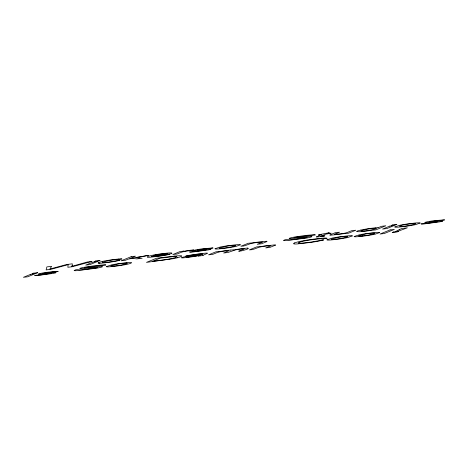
<?xml version="1.0" encoding="UTF-8"?>
<svg xmlns="http://www.w3.org/2000/svg" width="468" height="468" viewBox="0 0 468 468"><rect width="100%" height="100%" fill="white"/><g stroke="black" fill="none" stroke-linecap="round" stroke-linejoin="round"><path stroke-width="0.7" d="M72.242 265.303L72.3 263.823L66.702 264.502L49.813 269.053L51.632 266.333L46.87 266.912L46.133 269.907L50.872 269.328L68.17 264.677L67.831 267.269L72.306 266.731L91.968 261.436L87.305 262.004L71.411 266.432M243.933 248.941L243.717 249.111A24.283 1.819 -8.2 0 1 243.272 249.304L238.692 251.187C239.283 251.761 251.181 248.508 247.783 248.104M42.816 273.411L52.299 272.002A4.44 0.333 -8.2 0 1 53.048 271.961M197.707 249.965L207.189 248.555A4.44 0.333 -8.2 0 1 207.938 248.514A4.738 0.357 -8.2 0 1 208.646 248.613L213.063 247.946L203.469 248.666A13.01 0.977 -8.2 0 0 201.076 248.994A13.911 1.041 -8.2 0 0 200.175 249.122L197.976 249.473A7.383 0.556 -8.2 0 0 195.168 250.011A6.809 0.509 -8.2 0 0 193.775 250.374L193.29 250.579A6.64 0.497 -8.2 0 0 193.348 250.743L193.459 250.76A6.166 0.462 -8.2 0 0 193.986 250.789L206.23 249.836L195.653 251.451A5.288 0.398 -8.2 0 1 194.641 251.491A5.411 0.404 -8.2 0 1 194.22 251.474L189.528 251.954L190.008 252.17A8.506 0.638 -8.2 0 0 191.166 252.182A7.886 0.591 -8.2 0 0 191.716 252.153L208.248 249.947A7.74 0.579 -8.2 0 0 210.694 249.315M321.124 236.106L321.229 236.036A19.334 1.451 -8.2 0 1 321.58 235.884L325.833 234.135L331.122 233.216L326.793 233.743L329.332 232.695L319.351 234.643L318.392 235.035L321.551 234.655L316.462 236.913M275.348 245.156L275.406 245.115A6.564 0.491 -8.2 0 0 275.459 245.062A8.857 0.661 -8.2 0 0 275.038 244.869L264.385 245.981A8.968 0.673 -8.2 0 0 262.103 246.355L256.639 246.905L249.362 249.889C253.738 250.087 257.306 247.239 261.542 246.718A7.389 0.556 -8.2 0 1 266.105 246.016A8.594 0.643 -8.2 0 1 267 245.911L270.767 245.7L270.516 245.916A22.78 1.708 -8.2 0 1 270.13 246.092L265.701 247.905L270.013 247.385L274.868 245.39A27.992 2.1 -8.2 0 0 275.354 245.156M98.672 262.548L98.058 262.975L98.572 263.191M357.248 231.139L356.657 231.648L360.22 231.742L367.866 230.864A7.775 0.585 -8.2 0 0 370.404 230.449L375.786 229.899L385.831 225.775L381.543 226.296L377.939 227.776M175.962 257.271L176.74 256.704L174.886 256.528A8.061 0.603 -8.2 0 0 173.137 256.639L159.968 258.178L152.293 261.331L159.781 260.419A29.42 2.205 -8.2 0 0 162.566 260.073L165.409 259.681A8.395 0.632 -8.2 0 0 169.1 259.091M202.17 254.276L202.819 253.925L198.239 254.241A16.269 1.223 -8.2 0 0 197.098 254.381L193.272 254.92A3.943 0.298 -8.2 0 0 192.617 255.037L185.784 256.101A11.308 0.848 -8.2 0 1 188.873 255.364M193.635 249.97L191.008 250.62A6.529 0.491 -8.2 0 0 188.13 250.889A4.674 0.351 -8.2 0 0 183.087 251.766M360.623 230.116L361.179 229.987A10.425 0.784 -8.2 0 1 365.409 229.162A10.916 0.819 -8.2 0 1 371.931 228.214A9.05 0.679 -8.2 0 1 375.769 227.828M102.311 261.448L102.89 261.314A10.004 0.749 -8.2 0 1 107.78 260.401A13.11 0.983 -8.2 0 1 113.882 259.529A15.889 1.193 -8.2 0 1 115.298 259.366L118.644 259.02M233.45 250.041L237.873 249.228A8.798 0.661 -8.2 0 1 240.189 248.877L246.379 248.169A6.616 0.497 -8.2 0 1 247.788 248.104M188.92 255.358L199.076 253.843A24.02 1.802 -8.2 0 1 201.72 253.527L204.551 253.241A10.629 0.796 -8.2 0 1 205.744 253.147L206.482 253.112A5.049 0.38 -8.2 0 1 206.991 253.106A7.272 0.544 -8.2 0 1 207.459 253.293L207.394 253.352A27.711 2.077 -8.2 0 1 206.926 253.574L203.024 255.265A10.132 0.76 -8.2 0 0 203.241 255.487L198.742 256.037M198.777 255.774L197.677 255.961M196.969 256.084L188.674 257.301A16.713 1.252 -8.2 0 1 187.352 257.464L183.222 257.856A7.026 0.526 -8.2 0 1 182.508 257.88L181.976 257.88A6.856 0.515 -8.2 0 1 181.438 257.733L181.572 257.628A7.582 0.567 -8.2 0 1 183.403 257.072A7.5 0.562 -8.2 0 1 186.516 256.476A11.068 0.831 -8.2 0 1 190.02 255.937A23.412 1.755 -8.2 0 1 192.225 255.633L194.033 255.393A88.797 6.657 -8.2 0 0 195.963 255.142L202.135 254.288M324.505 235.808L324.95 235.749L324.482 236.124A16.754 1.258 -8.2 0 1 320.539 236.632M323.979 235.878L323.616 235.925M323.4 235.948L321.147 236.141M320.551 236.627L317.69 236.913A4.475 0.333 -8.2 0 1 316.432 236.919M156.359 256.277L155.645 256.359A7.231 0.544 -8.2 0 1 153.071 256.558L152.457 256.569A7.488 0.562 -8.2 0 1 151.983 256.558L151.562 256.353L170.873 253.808L171.955 253.276L171.657 252.966A11.15 0.837 -8.2 0 0 170.791 252.913L169.849 252.931A10.852 0.813 -8.2 0 0 167.369 253.094L159.032 254.106A11.115 0.831 -8.2 0 0 155.528 254.674L153.878 254.972A11.396 0.854 -8.2 0 0 151.878 255.376C150.86 255.785 146.671 256.189 147.344 257.23A11.086 0.831 -8.2 0 0 148.233 257.277A11.308 0.848 -8.2 0 0 148.859 257.271A10.98 0.825 -8.2 0 0 150.86 257.154L161.249 255.914A10.337 0.772 -8.2 0 0 163.981 255.475M362.519 235.901L365.602 235.527A6.921 0.521 -8.2 0 0 368.614 235.059L373.932 233.807A22.446 1.685 -8.2 0 0 374.47 233.596L374.95 233.204L373.388 233.099A6.944 0.521 -8.2 0 0 371.077 233.275L369.983 233.397A8.64 0.649 -8.2 0 0 368.79 233.544L368 233.649A6.973 0.521 -8.2 0 0 364.976 234.117L358.64 235.89L360.185 236.083A6.962 0.521 -8.2 0 0 362.519 235.901M174.435 256.119L171.37 256.458A53.352 4.001 -8.2 0 0 168.591 256.792L156.511 258.254L146.466 262.378L173.722 258.611A18.498 1.386 -8.2 0 0 177.53 257.728M230.291 250.087L228.232 250.304A13.086 0.983 -8.2 0 0 227.232 250.427A9.553 0.714 -8.2 0 0 222.692 251.07A9.629 0.72 -8.2 0 0 218.65 251.807L219.679 251.392L215.824 251.86L208.547 254.844L212.858 254.323L216.631 252.773A30.502 2.287 -8.2 0 1 217.14 252.574L218.544 252.141A6.014 0.45 -8.2 0 1 221.867 251.462A6.681 0.503 -8.2 0 1 225.523 250.942A7.611 0.573 -8.2 0 1 226.091 250.877L228.834 250.784L223.645 253.012L227.951 252.492L235.585 249.871A6.242 0.468 -8.2 0 1 239.23 249.286L240.546 249.116A4.464 0.333 -8.2 0 1 244.109 248.9M126.834 262.665L119.358 263.548A11.981 0.901 -8.2 0 0 114.005 264.402A10.495 0.79 -8.2 0 0 111.735 264.835L106.271 266.625L106.833 266.836A10.694 0.801 -8.2 0 0 107.552 266.865L108.178 266.854A11.162 0.837 -8.2 0 0 110.623 266.707L113.911 266.374A16.216 1.217 -8.2 0 0 115.614 266.169A13.244 0.994 -8.2 0 0 122.189 265.227A11.133 0.837 -8.2 0 0 127.325 264.262C128.407 263.835 131.654 263.554 131.455 262.53A11.32 0.848 -8.2 0 0 130.391 262.46L129.759 262.472A11.349 0.848 -8.2 0 0 126.834 262.665M199.216 249.959L199.298 249.953A17.568 1.316 -8.2 0 0 199.801 249.906L208.506 249.087A6.921 0.521 -8.2 0 1 210.723 249.005A6.839 0.515 -8.2 0 1 210.618 249.327M99.848 263.215L99.257 263.221M186.75 257.148L186.867 257.148A4.048 0.304 -8.2 0 0 187.452 257.119L198.795 255.458A5.13 0.386 -8.2 0 0 199.064 255.393L201.17 254.686L195.425 255.493A66.725 5.002 -8.2 0 1 193.67 255.727M442.231 221.218A7.74 0.579 -8.2 0 1 439.78 221.85L423.253 224.055A7.886 0.591 -8.2 0 1 422.703 224.084A8.506 0.638 -8.2 0 1 421.545 224.073L421.065 223.856L425.757 223.376A5.411 0.404 -8.2 0 0 426.178 223.394A5.288 0.398 -8.2 0 0 427.19 223.353L437.767 221.738L425.529 222.686A6.166 0.462 -8.2 0 1 424.997 222.663L424.885 222.645A6.64 0.497 -8.2 0 1 424.827 222.475L425.318 222.271A6.809 0.509 -8.2 0 1 426.705 221.914A7.383 0.556 -8.2 0 1 429.513 221.376L431.712 221.025A13.911 1.041 -8.2 0 1 432.613 220.896A13.01 0.977 -8.2 0 1 435.006 220.568L444.6 219.89L440.183 220.533A4.738 0.357 -8.2 0 0 439.493 220.41A4.44 0.333 -8.2 0 0 438.727 220.451L429.431 221.926M429.355 221.92L429.39 221.926A4.183 0.316 -8.2 0 0 430.776 221.855L430.835 221.855A17.568 1.316 -8.2 0 0 431.344 221.809L440.043 220.99A6.921 0.521 -8.2 0 1 442.26 220.908M42.898 273.464L42.927 273.47A4.183 0.316 -8.2 0 0 44.349 273.4L44.407 273.4A17.568 1.316 -8.2 0 0 44.916 273.353L53.615 272.534A6.921 0.521 -8.2 0 1 55.832 272.452A6.839 0.515 -8.2 0 1 55.733 272.774M197.724 250.006L197.894 250.023A4.183 0.316 -8.2 0 0 199.239 249.953M117.509 259.605L121.99 258.962A9.29 0.696 -8.2 0 0 118.65 259.02M298.444 243.138L298.8 243.22A9.764 0.731 -8.2 0 0 301.012 243.208A12.127 0.907 -8.2 0 0 306.101 242.728A13.467 1.012 -8.2 0 0 307.47 242.559L309.348 242.307A10.004 0.749 -8.2 0 0 313.753 241.611A9.641 0.725 -8.2 0 0 315.73 241.236L323.628 239.955L318.638 241.108A13.894 1.041 -8.2 0 1 316.456 241.517A14.104 1.059 -8.2 0 1 311.021 242.395L297.186 243.945A14.309 1.071 -8.2 0 1 294.471 243.968L293.693 243.816A25.295 1.895 -8.2 0 1 294.378 243.009M298.309 243.126A22.967 1.72 -8.2 0 1 299.397 242.342M299.327 242.354A22.131 1.661 -8.2 0 1 302.351 241.429A10.975 0.825 -8.2 0 1 307.651 240.353A10.319 0.772 -8.2 0 1 310.67 239.879L318.065 238.967A8.711 0.655 -8.2 0 1 320.317 238.797A7.933 0.597 -8.2 0 1 320.738 238.785L322.259 239.025L327.132 238.347L326.582 238.095A13.584 1.018 -8.2 0 0 321.364 238.27L316.854 238.75A18.708 1.404 -8.2 0 0 307.084 240.102M307.09 240.107A15.105 1.135 -8.2 0 0 300.199 241.377A18.533 1.392 -8.2 0 0 296.847 242.184L294.951 242.775A28.887 2.164 -8.2 0 0 294.36 243.009M230.309 250.082A6.833 0.515 -8.2 0 1 233.485 250.035M193.67 255.733A27.647 2.071 -8.2 0 0 190.815 256.119L190.002 256.236A4.025 0.304 -8.2 0 0 186.668 257.166M198.713 256.037A9.752 0.731 -8.2 0 1 198.801 255.768M173.259 258.155A12.361 0.924 -8.2 0 1 169.124 259.085M175.88 257.277A24.804 1.86 -8.2 0 1 173.388 258.137M181.438 255.978A25.933 1.942 -8.2 0 1 177.448 257.733M181.525 255.967A15.216 1.141 -8.2 0 0 179.15 255.756A12.829 0.959 -8.2 0 0 174.418 256.119M55.803 272.762A7.74 0.579 -8.2 0 1 53.352 273.394L36.826 275.599A7.886 0.591 -8.2 0 1 36.276 275.629A8.506 0.638 -8.2 0 1 35.118 275.617L34.638 275.4L39.33 274.927A5.411 0.404 -8.2 0 0 39.751 274.944A5.288 0.398 -8.2 0 0 40.763 274.897L51.34 273.283L39.096 274.236A6.166 0.462 -8.2 0 1 38.569 274.213L38.458 274.189A6.64 0.497 -8.2 0 1 38.399 274.026L38.891 273.821A6.809 0.509 -8.2 0 1 40.277 273.458A7.383 0.556 -8.2 0 1 43.085 272.92L45.285 272.569A13.911 1.041 -8.2 0 1 46.186 272.44A13.01 0.977 -8.2 0 1 48.578 272.113L58.172 271.393L53.761 272.054A4.738 0.357 -8.2 0 0 53.065 271.955M442.295 220.902A6.839 0.515 -8.2 0 1 442.161 221.224M375.74 227.834A9.091 0.679 -8.2 0 1 377.957 227.77M357.295 231.133A19.457 1.457 -8.2 0 1 360.582 230.121M183.041 251.772A17.784 1.334 -8.2 0 0 180.923 252.445L177.091 254.013L172.786 254.534L180.063 251.55L183.942 251.076L182.836 251.532L186.597 250.778A5.119 0.386 -8.2 0 1 189.61 250.339A9.067 0.679 -8.2 0 1 193.594 249.976M161.273 255.598A6.125 0.462 -8.2 0 0 162.525 255.37L169.615 254.288L167.807 254.727A10.705 0.801 -8.2 0 1 163.981 255.475M161.29 255.598A7.348 0.55 -8.2 0 1 156.388 256.271M117.573 259.594A5.891 0.445 -8.2 0 0 113.449 259.875L111.466 260.138A6.774 0.509 -8.2 0 0 108.523 260.6L102.568 262.367L103.726 262.542A6.476 0.486 -8.2 0 0 105.838 262.396L106.868 262.285A8.559 0.643 -8.2 0 0 107.944 262.156L108.874 262.039A6.172 0.462 -8.2 0 0 112.314 261.501A5.581 0.421 -8.2 0 0 113.086 261.355L119.913 260.226L117.556 260.834A10.436 0.784 -8.2 0 1 109.688 262.215L107.184 262.542A15.526 1.164 -8.2 0 1 105.405 262.753L102.205 263.08A10.682 0.801 -8.2 0 1 98.613 263.191M98.766 262.536A19.399 1.457 -8.2 0 1 102.235 261.454M72.212 265.309A99.614 7.47 -8.2 0 1 71.446 266.427M376.184 228.419L375.716 228.782A25.483 1.913 -8.2 0 1 375.213 228.998L369.392 230.355A6.131 0.462 -8.2 0 1 366.643 230.759A6.897 0.515 -8.2 0 1 365.596 230.888A6.084 0.456 -8.2 0 1 363.244 231.11L361.109 231.022L361.641 230.613A25.137 1.884 -8.2 0 1 362.185 230.396L367.497 229.139A6.026 0.45 -8.2 0 1 370.252 228.723L372.364 228.466A6.178 0.462 -8.2 0 1 374.359 228.296L376.184 228.419M262.308 242.091L258.535 242.284A8.594 0.643 -8.2 0 0 257.64 242.395A7.389 0.556 -8.2 0 0 253.071 243.091C248.836 243.623 245.273 246.46 240.897 246.267L248.175 243.284L253.644 242.734A8.968 0.673 -8.2 0 1 255.92 242.36L266.549 241.254A8.857 0.661 -8.2 0 1 266.976 241.447A6.564 0.491 -8.2 0 1 266.941 241.494L266.912 241.511A27.992 2.1 -8.2 0 1 266.391 241.769L261.548 243.764L257.242 244.284L261.665 242.471A22.78 1.708 -8.2 0 0 262.051 242.295L262.285 242.143M167.626 253.703L153.176 255.663L154.469 255.282A7.529 0.562 -8.2 0 1 156.616 254.826A7.763 0.585 -8.2 0 1 157.26 254.703A7.09 0.532 -8.2 0 1 161.033 254.112L161.752 254.019A8.898 0.667 -8.2 0 1 162.893 253.878L164.35 253.72A6.675 0.503 -8.2 0 1 166.321 253.574L167.626 253.703M127.161 263.314L126.664 263.671A22.446 1.685 -8.2 0 1 126.126 263.882L120.808 265.134A6.921 0.521 -8.2 0 1 117.796 265.602L114.713 265.976A6.962 0.521 -8.2 0 1 112.378 266.157L110.834 265.964L117.17 264.192A6.973 0.521 -8.2 0 1 120.194 263.724L120.984 263.619A8.64 0.649 -8.2 0 1 122.177 263.472L123.265 263.349A6.944 0.521 -8.2 0 1 125.582 263.168L127.161 263.314M235.755 245.484L235.264 245.84A22.446 1.685 -8.2 0 1 234.725 246.057L229.408 247.303A6.921 0.521 -8.2 0 1 226.389 247.771L223.306 248.145A6.962 0.521 -8.2 0 1 220.972 248.327L219.428 248.139L225.763 246.361A6.973 0.521 -8.2 0 1 228.793 245.893L229.577 245.788A8.64 0.649 -8.2 0 1 230.771 245.641L231.865 245.519A6.944 0.521 -8.2 0 1 234.175 245.343L235.755 245.484M347.718 236.551L347.221 236.902A22.446 1.685 -8.2 0 1 346.683 237.118L341.365 238.364A6.921 0.521 -8.2 0 1 338.352 238.832L335.269 239.206A6.962 0.521 -8.2 0 1 332.935 239.388L331.391 239.201L337.726 237.422A6.973 0.521 -8.2 0 1 340.751 236.954L341.541 236.849A8.64 0.649 -8.2 0 1 342.734 236.703L343.822 236.586A6.944 0.521 -8.2 0 1 346.139 236.404L347.718 236.551M415.543 223.669L415.052 224.02A22.446 1.685 -8.2 0 1 414.513 224.236L409.196 225.482A6.921 0.521 -8.2 0 1 406.177 225.95L403.1 226.325A6.962 0.521 -8.2 0 1 400.766 226.506C396.618 226.36 404.527 224.541 405.557 224.541A6.973 0.521 -8.2 0 1 408.582 224.073L409.371 223.967A8.64 0.649 -8.2 0 1 410.565 223.821L411.653 223.704A6.944 0.521 -8.2 0 1 413.969 223.523L415.543 223.669M105.774 264.987L85.755 267.398A4.475 0.333 -8.2 0 0 84.878 267.632L84.509 267.831A4.013 0.298 -8.2 0 0 84.755 267.895L101.538 266.514A8.617 0.643 -8.2 0 1 102.071 266.532A8.763 0.655 -8.2 0 1 102.498 266.672L102.398 266.795A10.606 0.796 -8.2 0 1 101.878 267.029A9.752 0.731 -8.2 0 1 100.509 267.415L98.988 267.76A10.226 0.766 -8.2 0 1 97.098 268.129L76.682 270.679A11.431 0.86 -8.2 0 1 74.979 270.697A12.232 0.918 -8.2 0 1 74.465 270.644A12.045 0.901 -8.2 0 1 74.143 270.498C76.822 268.813 78.694 270.223 81.514 269.855A12.297 0.924 -8.2 0 0 83.123 269.72L96.572 267.807A5.148 0.386 -8.2 0 0 97.385 267.579L97.718 267.409A4.645 0.351 -8.2 0 0 97.519 267.316L80.543 268.667A8.248 0.62 -8.2 0 1 79.964 268.614A8.202 0.614 -8.2 0 1 79.806 268.462L80.344 268.193A9.167 0.684 -8.2 0 1 81.631 267.831L83.058 267.509A8.945 0.673 -8.2 0 1 84.837 267.164L94.366 265.748A23.207 1.737 -8.2 0 1 97.116 265.42L104.364 264.806A9.746 0.731 -8.2 0 1 105.288 264.835L105.487 264.859A10.787 0.807 -8.2 0 1 105.774 264.987M315.163 234.93L295.144 237.34A4.475 0.333 -8.2 0 0 294.267 237.569L293.898 237.767A4.013 0.298 -8.2 0 0 294.144 237.832L310.928 236.451A8.617 0.643 -8.2 0 1 311.46 236.475A8.763 0.655 -8.2 0 1 311.887 236.615L311.787 236.732A10.606 0.796 -8.2 0 1 311.267 236.966A9.752 0.731 -8.2 0 1 309.898 237.352L308.377 237.697A10.226 0.766 -8.2 0 1 306.487 238.066L286.071 240.616A11.431 0.86 -8.2 0 1 284.368 240.64A12.232 0.918 -8.2 0 1 283.854 240.587A12.045 0.901 -8.2 0 1 283.532 240.435C286.211 238.756 288.083 240.166 290.903 239.797A12.297 0.924 -8.2 0 0 292.512 239.663L305.961 237.744A5.148 0.386 -8.2 0 0 306.774 237.522L307.107 237.346A4.645 0.351 -8.2 0 0 306.909 237.258L289.932 238.604A8.248 0.62 -8.2 0 1 289.353 238.557A8.202 0.614 -8.2 0 1 289.195 238.399L289.733 238.136A9.167 0.684 -8.2 0 1 291.02 237.767L292.447 237.446A8.945 0.673 -8.2 0 1 294.226 237.1L303.755 235.691A23.207 1.737 -8.2 0 1 306.505 235.357L313.753 234.743A9.746 0.731 -8.2 0 1 314.677 234.772L314.876 234.801A10.787 0.807 -8.2 0 1 315.163 234.93M240.33 244.858L235.913 246.431A11.133 0.837 -8.2 0 1 230.782 247.396A13.244 0.994 -8.2 0 1 224.213 248.338A16.216 1.217 -8.2 0 1 222.511 248.543L219.217 248.877A11.162 0.837 -8.2 0 1 216.778 249.029L216.152 249.034A10.694 0.801 -8.2 0 1 215.432 249.011L214.888 248.736L220.334 247.005A10.495 0.79 -8.2 0 1 222.604 246.572A11.981 0.901 -8.2 0 1 227.957 245.718L235.433 244.834A11.349 0.848 -8.2 0 1 238.352 244.641L238.984 244.635A11.32 0.848 -8.2 0 1 240.049 244.706L240.33 244.858M352.287 235.919L347.87 237.492A11.133 0.837 -8.2 0 1 342.746 238.464A13.244 0.994 -8.2 0 1 336.17 239.405A16.216 1.217 -8.2 0 1 334.468 239.604L331.18 239.938A11.162 0.837 -8.2 0 1 328.735 240.09L328.109 240.096A10.694 0.801 -8.2 0 1 327.389 240.072L326.845 239.803L332.292 238.072A10.495 0.79 -8.2 0 1 334.561 237.633A11.981 0.901 -8.2 0 1 339.914 236.785L347.391 235.895A11.349 0.848 -8.2 0 1 350.316 235.708L350.941 235.696A11.32 0.848 -8.2 0 1 352.006 235.767L352.287 235.919M379.536 232.614L375.12 234.187A11.133 0.837 -8.2 0 1 369.995 235.152A13.244 0.994 -8.2 0 1 363.425 236.094A16.216 1.217 -8.2 0 1 361.717 236.299L358.43 236.632A11.162 0.837 -8.2 0 1 355.984 236.785L355.364 236.79A10.694 0.801 -8.2 0 1 354.639 236.761L354.095 236.492L359.541 234.76A10.495 0.79 -8.2 0 1 361.811 234.328A11.981 0.901 -8.2 0 1 367.164 233.474L374.64 232.59A11.349 0.848 -8.2 0 1 377.565 232.397L378.191 232.391A11.32 0.848 -8.2 0 1 379.261 232.461L379.536 232.614M420.118 223.037L415.701 224.611A11.133 0.837 -8.2 0 1 410.576 225.582A13.244 0.994 -8.2 0 1 404.001 226.524A16.216 1.217 -8.2 0 1 402.299 226.723L399.005 227.056A11.162 0.837 -8.2 0 1 396.566 227.208L395.94 227.22A10.694 0.801 -8.2 0 1 395.22 227.191L394.676 226.921L400.122 225.19A10.495 0.79 -8.2 0 1 402.392 224.751A11.981 0.901 -8.2 0 1 407.745 223.903L415.221 223.014A11.349 0.848 -8.2 0 1 418.146 222.826L418.772 222.815A11.32 0.848 -8.2 0 1 419.837 222.885L420.118 223.037M334.468 234.351L342.324 233.62A5.938 0.445 -8.2 0 0 345.676 232.97L347.274 232.479A27.542 2.065 -8.2 0 0 347.63 232.339L351.526 230.742L355.832 230.215L348.561 233.204L342.5 233.848A9.214 0.69 -8.2 0 1 339.575 234.304L330.25 235.223A8.839 0.661 -8.2 0 1 329.887 234.989L329.899 234.954A26.629 1.995 -8.2 0 1 330.56 234.643L335.234 232.719L339.54 232.192L335.082 234.029A42.553 3.188 -8.2 0 0 334.831 234.14L334.48 234.339M399.795 229.373L395.788 231.403L398.56 231.063L407.353 227.811L402.018 228.46L399.795 229.373M30.677 274.33L23.4 277.313L27.706 276.793L34.983 273.803L30.677 274.33M33.444 273.189L32.029 273.774L36.334 273.248L37.75 272.668L33.444 273.189M93.003 262.115L85.726 265.099L90.031 264.578L97.309 261.589L93.003 262.115M95.77 260.974L94.355 261.559L98.66 261.039L100.076 260.454L95.77 260.974M131.157 256.68L121.113 260.805L125.418 260.284L128.302 259.096L132.175 258.389L136.855 258.898L142.167 258.248L136.048 257.669L148.461 255.382L129.735 258.511L135.463 256.16L131.157 256.68M389.856 226.085L382.578 229.074L386.884 228.554L394.161 225.564L389.856 226.085M392.623 224.95L391.207 225.535L395.513 225.009L396.928 224.429L392.623 224.95M390.06 229.911L380.016 234.035L384.322 233.514L394.366 229.39L390.06 229.911M393.57 231.982L392.166 232.561L397.121 231.958L398.525 231.385L393.57 231.982"/></g></svg>
